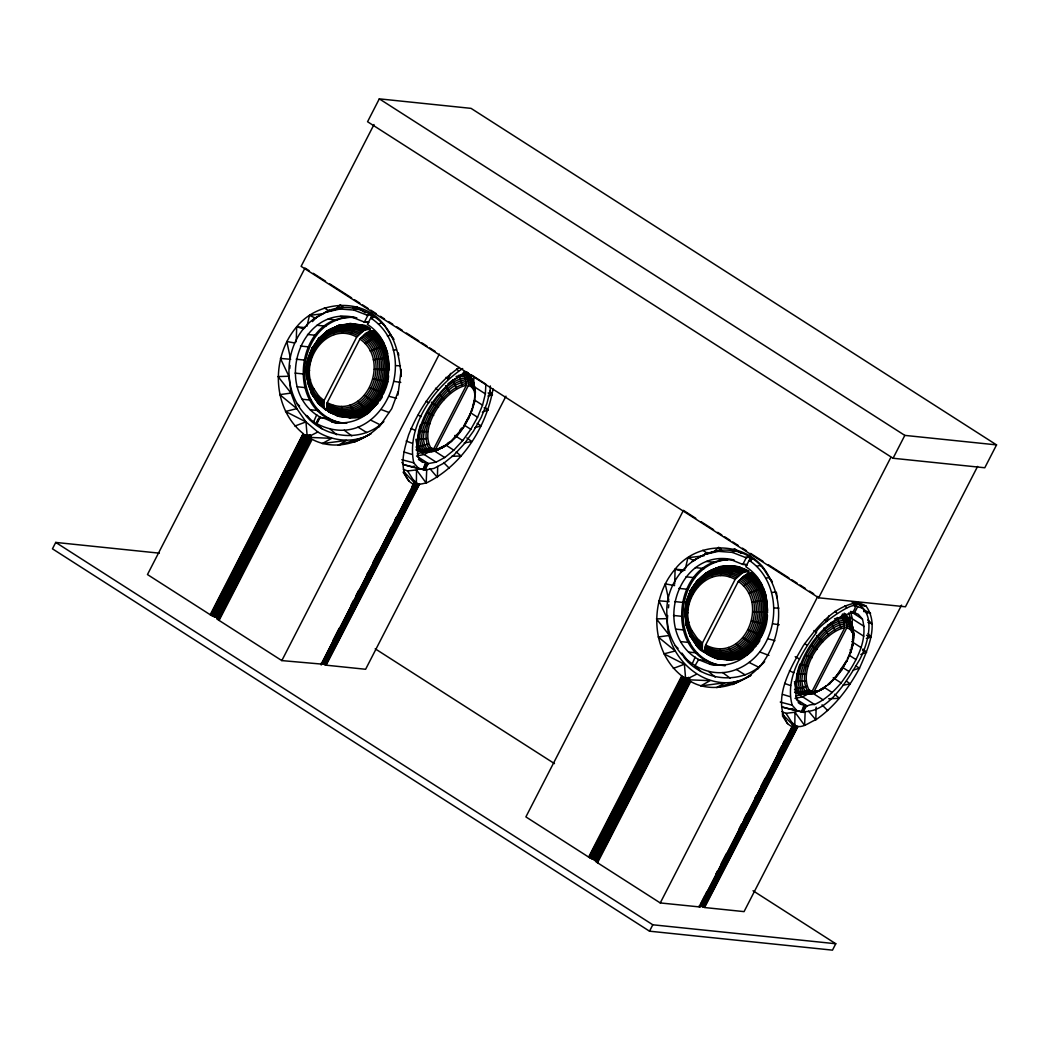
<?xml version="1.0" encoding="UTF-8"?>
<svg xmlns="http://www.w3.org/2000/svg" width="1049" height="1049" viewBox="0 0 1049 1049"><rect width="100%" height="100%" fill="white"/><g stroke="black" fill="none" stroke-linecap="round" stroke-linejoin="round"><path stroke-width="1.5" d="M328.258 410.67L325.793 409.989L318.253 403.537L311.553 393.663L311.566 391.893L313.795 388.654C297.982 362.259 326.737 320.456 356.699 337.031L364.029 330.448L370.336 328.809L368.12 333.123M692.183 637.228C688.314 636.953 690.19 632.442 692.222 631C676.421 604.604 705.177 562.802 735.139 579.376L742.469 572.793L748.763 571.154L746.547 575.468M706.698 653.016C700.627 651.77 692.628 645.017 697.297 638.5L692.222 631M699.329 580.215L696.588 581.513L697.782 586.679M493.043 388.904C486.29 427.468 461.953 465.625 426.182 483.051C423.022 483.222 419.154 485.477 416.374 482.946L416.532 469.9L419.495 468.523M794.814 725.292C786.619 716.218 799.613 733.225 787.55 723.64C771.736 698.778 790.579 667.964 803.272 645.725C817.079 627.053 833.942 605.194 858.738 602.598L865.976 605.994C879.573 624.771 867.628 649.567 859.485 668.2C848.733 688.17 834.65 706.803 815.82 719.798C809.776 721.83 801.515 729.658 794.814 725.292L794.972 712.245L797.935 710.881M314.136 352.018L311.802 348.924L313.415 347.73M692.563 594.363L690.242 590.875L697.847 580.359M433.998 450.244L431.152 451.594C451.529 447.556 467.093 427.166 472.102 408.192M325.793 409.989L323.879 407.012L324.036 400.6L356.699 337.031M330.527 412.637C326.187 411.641 326.423 406.042 327.209 402.632L359.886 339.063L365.996 333.28L371.661 330.776L373.51 330.841L379.41 335.903M704.22 652.334L702.306 649.357L702.463 642.945L735.139 579.376M707.406 654.379L718.132 658.811C711.445 657.277 702.292 653.579 705.649 644.978L738.312 581.421L744.436 575.626L750.101 573.121L751.949 573.187L757.837 578.248M437.695 466.346L437.394 477.439L430.038 468.798M816.161 707.118L815.82 719.798L808.477 711.143M296.224 341.764L296.683 326.816C318.319 299.962 364.475 296.906 385.232 326.344C396.614 340.571 399.564 358.955 401.256 376.512M674.664 584.109L675.11 569.174C699.067 538.255 752.592 541.192 769.35 577.579C785.753 606.689 779.564 644.742 757.562 669.275M416.374 482.946C408.179 473.873 421.187 490.88 409.11 481.281L403.091 472.168M426.694 469.991L426.182 483.051L416.532 469.9L407.55 470.975L403.327 469.349M805.134 712.337L804.609 725.397L794.972 712.245L785.989 713.32L781.754 711.694M397.938 395.001L401.203 369.471M425.12 463.96L423.114 469.506L426.405 463.081L425.619 462.57L427.441 463.081L424.032 469.795L418.446 468.234L413.765 462.845C406.16 426.458 433.604 387.933 462.675 368.54M471.303 379.856L471.552 375.004L485.857 384.17L485.372 393.886L482.54 405.176L477.57 417.266L470.804 429.329L462.701 440.567L453.811 450.191L444.737 457.548L436.096 462.137L428.241 463.592L424.937 470.018L434.011 468.405L443.845 463.173L454.178 454.794L464.301 443.832L473.532 431.047L481.242 417.305L486.893 403.537L490.106 390.687L490.355 385.94M473.61 383.003L473.938 376.539M866.972 613.455L862.304 608.066L857.636 606.781L854.056 602.414C877.515 610.505 868.375 643.325 859.669 659.651C847.277 680.001 825.969 718.421 796.873 710.579L792.192 705.19C784.94 678.913 801.554 652.898 816.437 632.455C814.234 627.538 867.641 590.39 852.496 612.708C819.518 619.959 789.779 666.574 796.755 699.604L800.859 704.338L804.845 705.426L801.541 711.851L800.636 711.642M849.742 622.214L849.992 617.35L848.864 612.865M852.037 625.361L852.365 618.884L850.503 611.397M804.845 705.426L804.045 704.928L805.881 705.426L803.377 712.363C804.478 706.147 808.674 704.404 814.535 704.482C825.222 699.867 833.653 691.632 841.141 682.912C854.214 664.961 868.795 642.119 862.422 619.041L858.318 614.308L851.683 611.515M469.008 375.463L473.571 382.19L474.948 395.827L474.24 388.694L471.591 384.904L468.352 383.619L466.726 376.355L463.999 371.687L468.077 373.3L469.873 376.25L471.394 381.298L471.434 386.727L473.964 390.359M844.183 613.154L847.487 617.074L852.431 626.109L853.375 638.172L852.667 631.052L850.018 627.25L846.779 625.965L845.166 618.7L842.439 614.032L846.517 615.658C855.918 625.676 854.896 640.952 850.49 652.989L853.021 643.981M468.392 418.997L472.26 409.058M828.553 684.486L836.276 677.116L841.98 669.577L846.713 660.477L835.253 677.602L827.622 684.787M863.668 611.567L864.14 609.836M333.923 334.592C333.897 330.776 335.575 324.521 340.545 325.439M712.35 576.937C711.288 567.286 722.053 564.926 729.75 565.988L715.654 568.361M385.232 326.344C370.231 309.022 342.944 300.919 322.646 313.782C280.83 333.294 276.87 400.207 316.772 423.875L320.26 417.187C272.53 390.792 298.703 304 355.427 317.598M316.772 423.875C317.847 408.966 332.035 426.143 340.623 422.852C287.793 410.12 295.293 321.794 349.147 317.309L340.217 316.392M319.761 417.135L316.457 423.56C381.089 457.39 425.409 354.064 370.717 317.991L367.412 324.416C410.093 351.782 384.209 432.516 331.694 421.921M694.897 665.918L698.686 659.533C650.957 633.137 677.143 546.345 733.867 559.943M698.201 659.48L710.134 664.279L719.05 665.197C666.233 652.465 673.733 564.139 727.586 559.655L718.657 558.737M763.659 568.689C727.468 525.667 662.719 563.864 666.98 615.947C666.43 650.668 701.715 683.292 736.398 669.459C779.289 652.806 787.432 586.103 749.156 560.336L745.852 566.762C788.52 594.14 762.649 674.861 710.134 664.279M852.404 632.717L849.86 629.072L849.48 621.9L845.796 620.444M466.385 385.311L433.709 448.88L430.654 447.661C419.194 426.602 444.671 389.782 466.385 385.311L465.376 377.889L463.055 372.933M474.673 394.909L475.131 390.097L473.414 386.019M467.356 378.099L471.053 379.554L473.991 383.764L475.354 391.526L474.292 402.75L475.131 390.097M799.233 665.853C796.597 674.402 793.713 685.377 800.426 692.76L804.242 694.268L812.149 691.225L844.812 627.656L843.816 620.234L841.495 615.278M812.149 691.225L809.081 690.019C797.62 668.947 823.111 632.127 844.812 627.656M852.326 632.481L852.588 629.675L853.781 633.871L852.732 645.096M289.721 368.553L290.035 365.458M667.675 615.527C662.575 657.933 710.488 699.434 750.061 675.91M668.475 607.804L668.79 604.722M311.986 348.189C307.685 358.378 303.148 373.785 308.944 383.449M361.59 332.166C335.418 316.483 305.338 344.413 306.4 371.031L307.868 359.23L309.167 359.138M327.209 402.632C365.236 422.327 391.893 360.62 359.886 339.063M333.267 405.386L334.579 412.467L337.135 415.732C362.233 422.813 387.029 400.469 388.602 375.791M687.606 601.483L686.216 601.706L684.761 613.272L685.482 613.573M686.308 601.575L684.827 613.377L688.065 612.76M705.649 644.978C743.662 664.673 770.333 602.965 738.312 581.421M711.694 647.731L713.018 654.812L715.575 658.077C741.918 665.486 767.068 640.873 767.422 615.12M372.461 318.437L372.88 315.487L371.228 312.877M750.887 560.782L751.307 557.832L749.668 555.223M760.263 665.722C743.348 685.338 711.497 695.081 688.721 680.29C687.856 678.821 690.937 678.179 688.642 677.497C686.925 678.257 684.918 677.942 683.292 677.09C650.052 652.412 648.938 599.504 675.11 569.174L685.049 570.092M306.977 326.2L309.481 315.382L322.646 313.782M685.403 568.545L687.908 557.727L704.089 555.773M320.089 337.883L318.004 339.784L319.342 344.334M339.653 325.334C334.329 328.219 322.738 329.478 326.095 338.394M748.763 571.154C735.388 563.418 716.821 564.624 704.81 574.275C703.827 576.281 704.115 578.615 704.522 580.74M307.659 382.767L310.648 379.882M686.78 625.61L686.348 624.063L689.075 622.227M419.023 429.788L420.347 425.081M465.376 377.889C447.241 380.499 435.912 398.187 427.297 412.795C422.459 423.953 415.05 439.177 423.77 450.191L427.468 451.66L433.709 448.88M472.522 406.71L474.2 400.784M472.666 407.628L474.686 400.482M472.063 410.644L474.581 401.623M851.382 647.574L853.06 641.647L852.391 639.287M342.302 333.189C343.456 329.045 346.065 322.908 351.323 323.643M720.729 575.534C722.551 564.991 731.048 564.178 740.502 567.404M424.937 470.018L427.441 463.081M801.541 711.851L803.547 706.305M310.819 360.908L307.868 359.519L312.3 347.953M308.563 359.125L312.786 347.796M689.259 603.254L686.295 601.864L690.412 590.548M690.74 590.299L686.571 601.497L685.076 613.468L686.348 625.388M686.557 602.074C691.068 579.1 718.499 561.451 740.017 574.511M687.003 601.47L690.688 591.557M398.082 391.749L391.723 408.704L379.135 426.93M450.637 373.352L448.133 379.161L446.048 377.338M829.077 615.697L826.56 621.506L824.488 619.684M472.247 409.884L463.356 427.192L457.39 435.073L456.118 435.309M843.816 620.234C825.668 622.844 814.339 640.533 805.724 655.14C800.885 666.299 793.49 681.522 802.21 692.55L805.894 694.005M847.277 659.178L850.7 651.403L853.06 641.647M846.831 661.342L850.687 652.229L850.215 649.633M313.795 388.654L318.857 396.155C316.916 398.882 316.457 404.848 321.191 404.599M802.459 712.14L805.881 705.426M159.369 553.164L55.741 542.425L52.45 548.824L649.515 931.184L832.486 950.145L835.778 943.746L753.038 890.758M379.305 98.855L367.556 121.723L893.066 458.256L984.788 467.762L996.55 444.894L471.04 108.362L379.305 98.855L904.815 435.387L996.55 444.894M374.008 124.529L301.115 266.341L818.679 597.799L905.457 606.781L977.602 466.412M321.492 664.083L281.827 660.595L219.097 620.418L216.514 617.468L210.193 614.714L303.253 433.643C271.625 408.1 270.917 356.817 296.683 326.816L305.193 327.616M210.718 615.042L303.253 433.643M211.282 615.37L303.738 434.05M211.872 615.684L304.853 434.745L310.216 435.151L311.33 435.859L217.261 618.962M212.462 615.986L305.469 435.02M213.065 616.274L306.098 435.256M316.732 414.801L313.743 421.541M352.451 317.296L364.383 322.082L367.688 315.657L370.953 314.477L371.385 318.66M213.642 616.55L306.728 435.44M214.219 616.786L307.37 435.545M214.77 616.996L308 435.584M215.281 617.166L308.616 435.558M215.74 617.31L309.193 435.479M216.16 617.402L309.73 435.335M216.514 617.468L310.216 435.151M216.986 618.556L311.33 435.859M217.077 618.74L310.924 436.109M217.497 619.212L310.504 438.246L310.596 436.384M217.812 619.487L310.504 438.246M218.179 619.789L310.806 438.548M218.612 620.103L311.186 438.836M219.097 620.418L312.156 439.347C335.523 451.739 365.052 442.665 381.823 423.376M281.827 660.595L439.347 354.077M333.005 640.388L339.207 628.22M350.904 605.548L353.408 600.579M356.122 595.399L358.64 590.39M366.573 575.075L368.068 572.177M372.841 562.762L377.758 553.308M389.69 530.086L391.185 527.188M394.909 519.924L396.404 517.026M411.719 487.116L414.709 481.294M320.942 664.646L414.46 482.619M321.217 664.646L415.181 481.832M321.427 664.62L414.617 483.248M321.269 663.125L322.436 663.742L415.679 482.33M322.436 663.742L323.04 664.03L416.191 482.789M323.04 664.03L416.715 483.183M323.63 664.305L417.24 483.51M324.207 664.542L417.751 483.786M425.422 451.529L422.799 451.857L429.447 451.87L435.689 449.09L468.365 385.521L468.352 383.619M324.744 664.751L418.249 483.982M325.256 664.922L418.721 484.113M325.728 665.066L419.154 484.166M326.134 665.158L419.548 484.153M505.972 396.168L365.616 669.275L326.501 665.223M699.198 905.68L699.853 906.965L660.254 902.94L597.524 862.763C595.098 859.603 592.96 859.38 588.62 857.059L681.68 676.002M589.158 857.387L682.178 676.395M589.722 857.715L682.715 676.762M590.299 858.03L683.292 677.09M590.889 858.344L683.896 677.366M591.492 858.633L684.525 677.602M695.172 657.146L692.183 663.886M730.891 559.642L742.823 564.428L746.127 558.002L749.392 556.822L749.825 561.005M592.082 858.895L685.154 677.785M592.659 859.131L685.797 677.89M593.196 859.341L686.439 677.929M593.708 859.511L687.043 677.903M594.18 859.656L687.62 677.824M594.586 859.747L688.157 677.693M594.953 859.813L688.642 677.497M595.426 860.901L689.036 678.729M595.517 861.098L689.35 678.454M595.688 861.308L689.757 678.205M595.937 861.57L688.944 680.591M596.238 861.845L689.232 680.893M596.619 862.134L689.613 681.181M597.051 862.448L690.072 681.457M597.524 862.763L690.583 681.693M660.254 902.94L817.787 596.422M818.679 597.799L890.824 457.416M649.515 931.184L652.806 924.785L835.778 943.746M893.066 458.256L904.815 435.387M700.247 904.5L704.928 895.295M705.479 894.338L706.96 891.44M715.916 874.027L717.411 871.129M721.135 863.865L726.354 853.702M739.034 829.038L741.564 824.016M744.252 818.876L746.796 813.827M754.703 798.564L756.198 795.653M760.997 786.199L765.141 778.24M777.82 753.562L781.544 746.311M783.039 743.413L784.534 740.502M699.381 906.992L792.9 724.964M699.657 907.005L793.621 724.177M699.853 906.965L793.057 725.593M700.286 905.785L700.876 906.1L794.106 724.689M700.876 906.1L701.479 906.388L794.618 725.147M701.479 906.388L795.142 725.541M702.069 906.651L795.666 725.869M702.633 906.887L796.191 726.131M803.849 693.887L801.226 694.202L807.887 694.215L814.129 691.435L846.792 627.866L846.779 625.965M854.332 613.206L857.636 606.781M703.184 907.097L796.689 726.328M703.695 907.267L797.161 726.459M704.154 907.411L797.594 726.511M704.574 907.516L797.987 726.498M901.576 605.103L744.056 911.62L704.928 907.569M350.654 334.29C354.47 326.147 362.102 321.007 370.336 328.809M729.094 576.635L732.74 571.207L737.709 567.575L746.914 571.089M465.271 423.232L468.274 418.131M846.845 660.949L841.783 669.537L829.392 684.04M311.815 348.517L318.857 338.276M311.802 348.924L318.004 339.784L328.743 330.251M313.612 346.576L319.421 338.014M379.764 400.81L382.269 397.112M690.242 590.875C696.326 580.097 706.475 569.869 718.985 567.797M690.242 591.269L697.297 580.635M694.359 586.378L696.025 583.913M757.365 644.388L759.869 640.69M459.777 430.457L461.612 428.044M312.432 321.597L316.955 316.89M695.395 559.235L694.215 560.572L687.908 557.727M305.718 415.286C324.469 438.626 362.167 443.15 383.895 421.554M684.145 657.631C703.551 682.047 743.453 685.417 764.655 661.644M336.139 308.668L340.282 304.944L342.957 307.318L339.968 309.009L326.187 312.104L313.481 319.119M714.579 551.027L718.709 547.29L721.397 549.663L718.395 551.354L704.613 554.449L691.92 561.477M318.437 338.67L327.367 330.802L338.788 325.387M318.162 339.168L328.009 330.448M696.588 581.513L706.436 572.793L708.914 572.675M696.444 582.129L707.183 572.61M704.758 575.429L708.009 572.57M720.06 648.82C721.83 667.243 744.842 659.205 753.169 649.646M309.639 370.415L306.4 371.031M804.544 694.569L814.076 693.205L823.898 688.183L812.621 693.625L809.579 693.94L812.424 692.589M459.278 367.478C435.794 383.934 419.062 408.586 408.586 434.994C404.114 449.601 398.318 468.064 409.11 481.281M447.975 383.803L452.906 380.053L459.842 376.761L464.746 376.158M432.686 451.529L443.347 446.245M440.947 448.067L450.126 442.14L463.54 427.218M451.673 441.118L442.206 447.753M827.635 625.204L838.282 619.107L843.173 618.504M821.787 688.59L819.387 690.412L830.1 683.463M820.633 690.098L826.455 685.679M365.065 343.508L372.434 338.801L378.715 336.821L379.699 336.808L383.777 342.839M743.492 585.866L750.874 581.159L757.142 579.179L758.139 579.153L762.203 585.185M432.686 450.808L437.053 450.27L439.636 448.592L435.689 449.09M836.276 677.116L834.545 677.654M329.334 310.124L326.187 312.104L342.957 307.318L340.282 304.944M707.76 552.482L704.613 554.449L721.397 549.663M681.168 571.928L683.909 570.341M809.513 693.769L814.076 693.205L822.901 688.97M354.169 442.272L371.32 433.617M732.608 684.617L751.163 675.32M466.202 371.805C437.63 387.383 411.719 423.691 418.315 457.259L422.419 461.993L426.405 463.081M417.227 453.889L424.675 451.437M429.933 451.437L424.176 454.505L416.571 456.013L428.49 463.658M795.653 696.234L803.101 693.795M808.373 693.782L802.603 696.851L794.998 698.372M430.654 447.661L423.77 450.191L416.728 450.034L422.459 451.922L427.468 451.66M809.081 690.019L802.21 692.55L795.168 692.379L799.246 694.005L804.242 694.268M310.727 435.584L317.834 432.018C333.123 441.209 352.988 443.229 369.025 434.824M689.167 677.929L696.274 674.363M326.816 331.287C338.198 323.957 353.408 322.686 365.209 329.792M326.37 331.93C337.542 324.744 352.451 323.485 364.029 330.448M326.042 332.703C336.952 325.688 351.507 324.443 362.823 331.235M341.62 406.474C342.839 421.646 360.541 419.862 369.851 411.89M705.243 573.633C716.637 566.303 731.848 565.031 743.649 572.138M704.81 574.275L718.08 567.679M704.482 575.049C715.379 568.034 729.947 566.788 741.25 573.58M727.98 660.149L739.65 658.418L748.278 654.235M339.968 309.009L353.893 310.045L356.791 308.642M718.395 551.354L732.32 552.39L735.231 550.987M456.092 376.473L463.973 374.493M834.519 618.818L842.399 616.851M811.126 693.874L818.063 690.583M370.127 351.009L378.466 347.73L385.206 346.432L387.724 353.474M748.566 593.354L756.906 590.076L763.646 588.791L766.163 595.819M352.648 308.17L356.254 306.636L365.288 312.759M731.087 550.528L734.693 548.981L741.158 553.374M428.11 444.029L422.695 445.72L417.122 446.035L415.928 439.387L427.127 438.574M806.537 686.387L801.121 688.078L795.548 688.38L794.591 683.069M482.356 412.191L488.073 409.936L485.674 407.786M860.796 654.537L866.513 652.281L862.894 649.069M353.893 310.045L367.019 315.133L370.022 313.979M732.32 552.39L745.446 557.478L748.448 556.324M294.887 426.051L305.954 421.908L317.834 432.018M673.327 668.397L684.394 664.253L685.561 677.864M370.717 317.991L374.257 316.706M749.156 560.336L752.697 559.051M361.485 438.167L338.224 445.261L346.524 440.436L322.253 443.57L331.654 438.338L310.137 437.433M739.912 680.513L716.664 687.606L724.964 682.781L700.68 685.915L710.081 680.683L688.577 679.791M474.817 427.73L481.058 425.855L477.164 423.455M853.257 670.075L859.485 668.2L855.591 665.8M378.44 323.931L381.508 323.079M756.867 566.29L759.948 565.424M487.955 396.024L492.427 394.817L489.765 391.12M866.382 638.369L870.854 637.163L868.192 633.465M805.566 680.919L794.355 681.732M373.274 359.794L388.078 357.696L389.363 369.746L374.283 369.261M751.713 602.139L766.504 600.041L767.632 610.584M401.859 462.399L403.878 464.733L411.339 466.779L414.46 466.162M796.873 710.579L782.305 707.078L789.779 709.124L792.9 708.508M464.209 442.94L471.827 441.55L466.792 437.892M842.635 685.285L850.254 683.896L846.477 681.155M387.383 335.85L390.91 335.234M765.809 578.196L769.35 577.579M337.975 325.61L350.432 323.525L362.062 325.059M337.227 326.016L349.789 323.905M348.661 417.554L359.401 415.758L369.445 410.893L378.086 403.275L371.871 400.508L364.58 395.342M349.553 417.804L361.223 416.073M714.343 569.646L724.544 567.942L734.72 569.279L742.469 572.793M727.088 659.9L737.827 658.116L747.871 653.239L756.526 645.62L750.297 642.853L743.007 637.687M448.146 442.599L449.182 442.442M465.861 379.686C448.29 382.242 437.302 399.381 428.962 413.529C424.268 424.36 417.082 439.125 425.553 449.811L429.107 451.214M466.189 381.534C449.234 384.026 438.652 400.561 430.588 414.224C426.051 424.675 419.128 438.928 427.297 449.26L430.693 450.598M466.359 383.423C443.675 388.038 417.03 426.537 429.002 448.539L432.24 449.824M434.22 450.021L438.377 449.51M424.452 452.132L428.307 451.647M431.087 451.424L435.65 450.86L445.458 445.838L434.194 451.28L426.117 452.224M844.288 622.031C826.717 624.588 815.742 641.726 807.389 655.887C802.695 666.705 795.522 681.47 803.98 692.156L807.533 693.559M844.629 623.88C827.674 626.371 817.079 642.906 809.028 656.569C804.491 667.02 797.555 681.273 805.724 691.606L809.133 692.943M844.799 625.768C822.101 630.383 795.47 668.882 807.442 690.885L810.667 692.17M814.129 691.435L818.063 690.95L812.66 692.379M811.113 693.153L815.479 692.615M802.878 694.477L808.032 693.835M427.782 431.65L418.577 431.349L417.804 439.583L418.971 446.087L421.986 450.414L425.802 451.922M806.209 673.996L797.004 673.694M393.244 350.078L396.286 349.855M771.671 592.423L776.247 592.095M451.765 456.328L460.983 455.987L456.184 451.883M828.671 698.739L839.423 698.332L834.611 694.228M305.954 421.908L285.512 411.496L296.815 408.638L279.781 394.634L291.006 393.087L288.921 376.263L278.037 376.552L291.006 393.087L296.815 408.638L305.954 421.908L307.121 435.505M752.723 611.606L767.802 612.091M395.604 365.616L400.416 365.799M774.044 607.961L778.856 608.145M356.83 317.834C292.881 309.363 282.194 419.862 346.773 423.258L343.928 422.839M733.736 560.074C670.704 553.623 661.486 662.365 725.213 665.617M337.135 415.732L339.706 416.466L331.445 412.716M739.65 658.418L733.92 655.494L728.426 647.43M290.678 359.283L280.424 358.443L288.921 376.263M669.118 601.641L658.864 600.789L667.348 618.622L656.477 618.897L669.446 635.432L658.208 636.979L675.254 650.983L663.951 653.842L684.394 664.253M363.977 321.768L368.435 322.227M364.383 322.082L368.855 322.541M328.114 319.106L337.044 320.037M316.968 325.269L325.885 326.2M307.514 334.447L316.444 335.378M300.434 346.039L309.363 346.957M296.185 359.217L305.102 360.148M295.057 373.116L303.987 374.034M297.142 386.766L306.072 387.697M302.282 399.263L311.212 400.18M310.137 409.726L319.066 410.644M320.168 417.45L329.098 418.381M742.417 564.113L746.875 564.572M742.823 564.428L747.281 564.887M706.554 561.451L715.47 562.382M695.395 567.614L704.325 568.545M685.954 576.806L694.884 577.724M678.86 588.384L687.79 589.302M674.612 601.562L683.542 602.493M673.497 615.461L682.414 616.392M675.569 629.112L684.499 630.043M680.722 641.608L689.639 642.526M688.577 652.072L697.506 652.989M698.608 659.808L707.537 660.726M722.368 665.184L725.344 665.486M430.011 423.744L423.035 422.472M808.451 666.102L799.666 664.292M349.527 323.59L360.24 324.993L368.474 328.73M348.648 323.826L359.283 325.229L367.452 328.94M347.77 324.246L358.299 325.636L366.35 329.294M337.948 416.151L350.445 417.869M727.075 566.185L737.709 567.575L745.878 571.285M726.21 566.591L736.726 567.981L744.79 571.639M714.828 657.5C760.879 669.367 785.373 598.179 747.963 573.672M728.885 660.214L715.575 658.077M394.332 381.443L400.77 382.4M772.759 623.788L779.197 624.745M387.855 381.849L373.103 378.755M860.01 604.998L865.976 605.994L856.22 603.818M766.281 624.194L751.53 621.1M841.98 669.577L840.957 669.17M294.612 342.957L286.783 341.502L290.363 357.801M674.612 585.604L665.21 583.847L668.79 600.146M748.829 653.461L742.259 649.921L736.267 643.627M411.339 466.779L425.343 470.122M789.779 709.124L803.783 712.468M403.878 464.733L418.446 468.234M865.058 611.908L870.578 613.232L864.127 610.033M689.836 635.497L696.693 645.882L698.713 646.879M389.494 396.456L396.535 398.292M767.92 638.802L774.962 640.637M401.806 459.698L413.765 462.845M780.246 702.043L792.192 705.19M383.632 393.165L369.786 387.658M762.072 635.51L748.225 630.003M416.125 449.811L420.819 451.647M794.565 692.156L799.246 694.005M296.683 326.816L303.659 328.822M675.11 569.174L682.099 571.167M404.075 452.014L411.641 454.322M782.515 694.359L790.067 696.667M867.877 622.424L872.244 623.867L867.759 619.998M406.173 441.065L412.205 443.268M784.6 683.41L790.631 685.613M433.683 415.404L427.297 412.795M812.123 657.749L805.724 655.14M381.416 409.635L388.995 412.493M759.856 651.993L768.956 655.415M419.613 450.795L421.187 451.411M798.053 693.14L799.613 693.756M465.035 373.142L469.047 374.729M465.953 374.703L469.873 376.25M466.726 376.355L470.542 377.863L473.571 382.19L475.394 392.969M467.841 379.895L471.394 381.298L474.253 385.389M468.169 381.744L471.578 383.095L474.332 387.029M468.365 385.521L471.434 386.727M843.475 615.488L847.487 617.074M844.379 617.048L848.3 618.608M424.137 452.014L420.216 450.467L417.122 446.035M845.166 618.7L848.969 620.221L851.998 624.535L853.834 635.314M422.459 451.922L418.459 450.336L416.086 446.953M416.44 450.113L419.194 451.214M846.281 622.241L849.834 623.644L852.68 627.735M846.609 624.089L850.005 625.44L852.771 629.387M846.792 627.866L849.86 629.072M802.564 694.359L798.643 692.812L795.548 688.38M800.898 694.268L796.886 692.681L794.526 689.298M794.88 692.458L797.633 693.559M488.113 392.955L492.427 394.817M866.54 635.301L870.854 637.163M410.972 428.451L415.417 430.418M789.412 670.796L793.844 672.763M309.481 315.382L315.788 318.227M361.171 324.941L369.445 328.691M360.345 333.215C317.454 310.727 287.256 380.538 323.59 404.744M359.112 334.382C317.729 312.759 288.619 380.066 323.617 403.445M357.893 335.667C318.149 314.975 290.219 379.568 323.774 402.069M739.611 567.286L747.885 571.036M738.784 575.56C695.88 553.072 665.695 622.896 702.03 647.089M737.552 576.74C696.169 555.105 667.059 622.424 702.056 645.804M736.332 578.012C696.575 557.321 668.659 621.926 702.201 644.414M326.947 404.101C366.704 424.793 394.634 360.187 361.079 337.699M326.803 405.491C368.186 427.113 397.296 359.807 362.298 336.427M326.777 406.776C369.668 429.277 399.866 359.453 363.531 335.26M326.855 407.969C371.136 431.257 402.318 359.151 364.764 334.198M327.052 409.044C372.565 433.04 404.639 358.889 365.996 333.28M327.367 410.002C373.955 434.601 406.802 358.679 367.216 332.481M327.799 410.815C375.28 435.938 408.782 358.522 368.396 331.825M328.337 411.496C376.539 437.04 410.565 358.404 369.536 331.327M328.966 412.034L338.801 416.387M705.387 646.446C745.144 667.138 773.061 602.546 739.506 580.045M705.243 647.836C746.626 669.472 775.722 602.152 740.725 578.773M705.203 649.134C748.107 671.622 778.292 601.798 741.958 577.606M705.295 650.314C749.563 673.602 780.758 601.497 743.203 576.557M705.492 651.39C750.992 675.386 783.065 601.234 744.436 575.626M705.807 652.347C752.382 676.946 785.229 601.025 745.642 574.826M706.226 653.16C753.707 678.283 787.209 600.867 746.822 574.183M706.764 653.842L717.241 658.733M370.664 420.098L380.42 424.937M749.104 662.443L758.847 667.282M484.127 407.825L488.073 409.936M862.553 650.17L866.513 652.281M418.197 415.116L421.069 416.65M795.194 656.7L799.508 658.995M381.22 322.843L383.619 324.154L392.995 338.696M759.646 565.188L762.046 566.499L771.421 581.054M357.971 427.113L366.691 432.529M736.398 669.459L745.118 674.874M426.117 401.203L428.779 402.895M804.557 643.548L807.206 645.253M851.827 612.249L862.422 619.041M309.101 270.668L304.997 268.033L147.463 574.55L210.193 614.714M313.218 273.291L325.557 281.198M329.674 283.833L351.612 297.877M354.352 299.634L359.833 303.148M362.574 304.905L368.055 308.419M370.795 310.176L376.289 313.69M380.394 316.313L384.511 318.948M388.628 321.584L392.732 324.22M396.85 326.855L402.331 330.369M406.448 333.005L418.787 340.899M421.528 342.656L427.009 346.17M429.749 347.927L435.243 351.441M695.762 518.285L683.424 510.378L525.89 816.896L588.62 857.059M701.243 521.786L713.582 529.693M717.7 532.328L721.817 534.964M724.557 536.721L730.038 540.235M732.779 541.979L738.26 545.493M742.377 548.129L746.495 550.764M750.599 553.4L762.938 561.307M768.432 564.808L788.992 577.986M791.733 579.743L797.214 583.244M799.967 585.001L805.448 588.515M809.553 591.151L813.67 593.786M849.992 617.35L864.297 626.515M473.44 386.242L485.372 393.886M851.88 628.587L863.799 636.232M474.594 400.075L482.54 405.176M851.696 641.582L860.98 647.521M470.949 413.018L477.57 417.266M849.388 655.363L856.01 659.611M464.183 425.094L470.804 429.329M842.622 667.439L849.244 671.688M454.755 435.479L462.701 440.567M833.181 677.824L841.141 682.912M445.864 445.091L453.811 450.191M824.291 687.449L832.25 692.537M434.142 450.755L444.737 457.548M812.569 693.101L823.177 699.893M421.79 452.971L436.096 462.137M800.23 695.317L814.535 704.482M796.322 699.211L806.93 706.003M418.446 459.449L422.419 461.993M798.21 702.646L800.859 704.338M375.214 648.807L554.475 763.606M55.741 542.425L652.806 924.785M702.778 550.279L706.882 552.941M324.338 307.921L328.442 310.596M431.375 402.2L438.534 407.169M811.349 645.607L816.974 649.515M311.553 393.663L319.473 404.324M722.617 672.553L730.222 678.218M344.19 430.208L351.795 435.873M813.919 630.567L816.437 632.455M435.492 388.222L437.997 390.11M846.097 616.786L850.634 621.585L851.119 624.299M745.446 557.478L746.127 558.002M367.019 315.133L367.688 315.657M751.058 573.082L758.139 579.153M750.101 573.121L757.142 579.179L762.833 587.584M749.065 573.318L756.054 579.323L762.505 588.869L766.504 600.041M372.631 330.737L379.699 336.808M371.661 330.776L378.715 336.821L385.206 346.432M370.625 330.973L377.614 336.978L384.065 346.524L388.078 357.696M697.297 638.5L702.463 642.945M702.109 648.282L695.88 642.932L690.006 634.239M695.867 643.824L702.306 649.357M695.998 644.624L705.78 652.95M696.274 645.305L704.954 652.727M708.691 671.53L715.182 677.103M318.857 396.155L324.036 400.6M323.669 405.937L317.441 400.587L311.566 391.893M323.879 407.012L317.441 401.479L311.409 392.549L307.659 382.098M320.273 404.521L327.354 410.605M317.572 402.278L324.193 407.956M317.847 402.96L326.527 410.369M330.265 429.172L336.742 434.758M675.202 645.712L678.034 648.334M296.775 403.367L299.608 405.989M816.607 635.576L822.678 641.975M695.566 666.43L700.994 671.596M317.139 424.084L322.567 429.251M439.531 394.503L444.238 399.63M835.03 611.252L836.892 613.127M456.59 368.907L458.465 370.782M822.036 704.876L827.687 710.566M443.596 462.53L449.247 468.221M782.174 713.949L792.926 725.108M403.734 471.604L414.499 482.75M844.904 605.863L846.727 607.896M734.693 548.981L736.726 551.381M356.254 306.636L358.299 309.035M466.975 372.002L468.077 373.3M852.26 602.375L855.394 606.165M852.509 602.257L855.8 606.283M357.827 401.282L363.833 407.576L370.402 411.116L359.401 415.758L354.51 412.1L349.999 405.084M859.551 604.578L862.304 608.066M823.95 628.01L828.841 635.628M445.51 385.665L450.401 393.283M681.889 653.068L688.655 662.089M307.318 415.876L310.216 419.744M769.678 578.078L772.418 581.762M391.238 335.732L393.991 339.404M845.415 614.347L851.395 623.027L851.88 625.689M844.996 614.321L847.435 617.822M468.877 374.454L472.207 379.24L472.929 383.305M468.588 374.309L472.968 380.682L474.161 387.33M697.913 646.669L689.836 634.907L686.085 624.443M697.231 646.341L690.78 636.795L686.348 624.063L685.181 613.088M311.396 393.152L318.804 403.996M782.384 715.811L787.55 723.64M785.989 713.32L791.916 722.551M407.55 470.975L413.476 480.206M831.332 622.398L835.043 630.908M452.906 380.053L456.617 388.563M837.364 617.468L840.878 628.141M458.938 375.122L462.439 385.796M688.38 628.613L689.901 632.835M686.007 624.798L690.308 636.441M311.855 393.047L307.921 381.718L306.741 370.743M307.567 382.452L311.881 394.096M471.276 377.876L471.775 380.63M776.496 592.711L777.165 597.917M398.397 352.962L398.738 355.572M686.138 619.592L686.61 624.116M684.879 613.18L686.085 625.112M307.541 375.739L307.855 378.755M306.452 370.835L307.908 383.042"/></g></svg>
